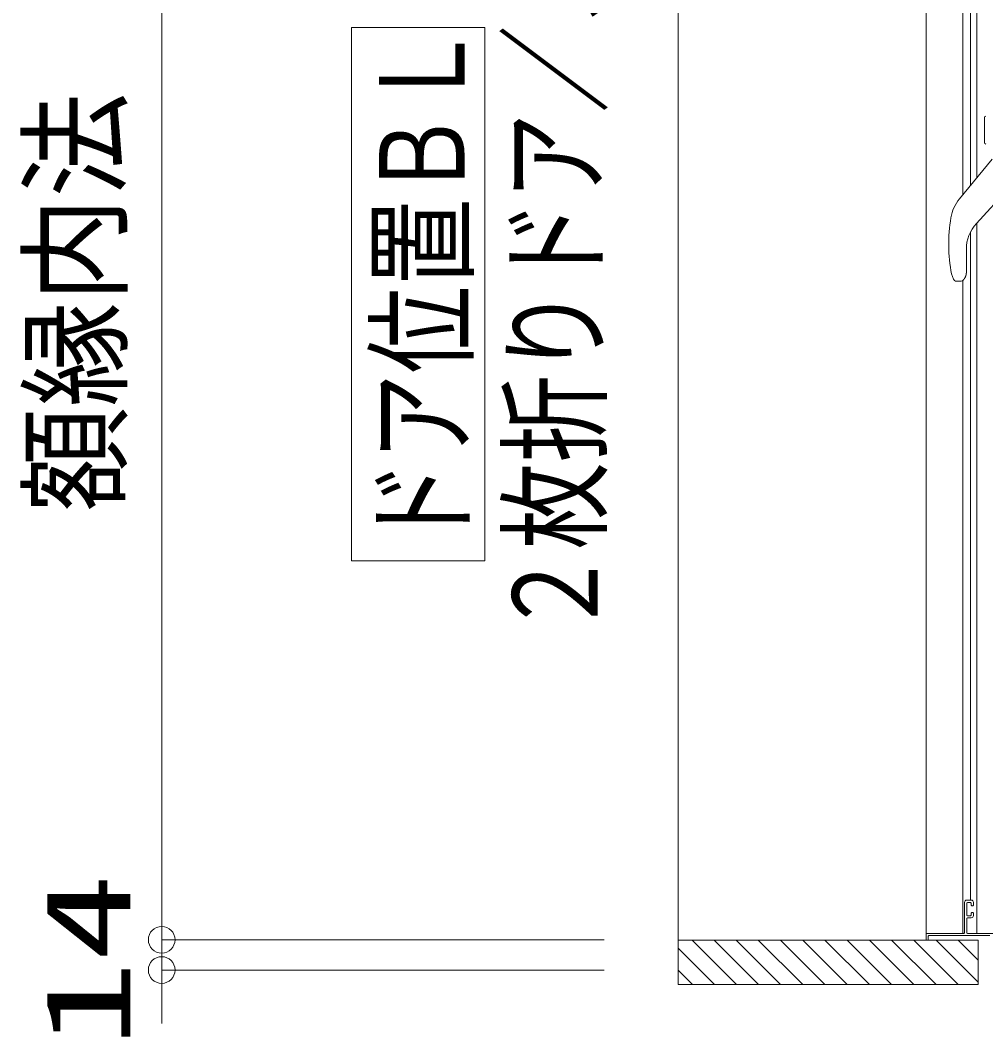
# Model space of a CAD drawing. Units: millimetres on the paper. Extents: x -305 to 305, y -152 to 152.
# Drawn here: x -156.06 to -134.34, y 18.57 to 41.44 of the extents above; entities that cross this region are included whole.
import ezdxf
from ezdxf.enums import TextEntityAlignment as Align

# ---------------------------------------------------------------- set-up
doc = ezdxf.new("R2010")
doc.units = ezdxf.units.MM
doc.layers.add('0-0_0', color=7, linetype='Continuous', lineweight=9)
doc.layers.add('0-1_VIEW0001', color=7, linetype='Continuous', lineweight=9)
doc.styles.add('ＭＳ ゴシック', font='')
doc.styles.get('ＭＳ ゴシック').set_extended_font_data('MS Gothic')

# ---------------------------------------------------------------- blocks, each defined once
blk = doc.blocks.new('_ORIGIN')
at = {"layer": '0-0_0'}
blk.add_line((0, 0), (-1, 0), dxfattribs=at)
blk.add_circle((0, 0), 0.5, dxfattribs=at)

msp = doc.modelspace()

# ---------------------------------------------------------------- linework, layer by layer
at = {"layer": '0-0_0'}
for p, q in [((-152.881, 58.804), (-152.881, 21.354)), ((-152.881, 21.354), (-152.881, 21.954)), ((-142.923, 20.754), (-152.881, 20.754)), ((-142.923, 20.754), (-152.881, 20.754)), ((-152.881, 20.754), (-152.881, 20.074)), ((-142.923, 20.074), (-152.881, 20.074)), ((-152.881, 19.474), (-152.881, 18.874))]:
    msp.add_line(p, q, dxfattribs=at)
at = {"layer": '0-1_VIEW0001'}
for p, q in [((-141.259, 60.347), (-141.259, 19.748)), ((-135.684, 20.898), (-135.684, 59.248)), ((-134.857, 37.519), (-134.857, 59.248)), ((-134.541, 37.903), (-134.541, 59.248)), ((-134.681, 37.733), (-134.681, 58.498)), ((-145.61, 41.285), (-148.61, 41.285)), ((-148.61, 29.285), (-148.61, 41.285)), ((-145.61, 29.285), (-145.61, 41.285)), ((-134.369, 39.256), (-134.369, 38.69)), ((-134.932, 37.428), (-134.194, 38.323)), ((-133.373, 38.161), (-134.551, 36.873)), ((-134.541, 20.898), (-134.541, 36.885)), ((-134.681, 21.648), (-134.681, 36.688)), ((-134.778, 36.289), (-134.778, 35.77)), ((-135.112, 35.736), (-135.068, 35.621)), ((-135.041, 35.587), (-135.068, 35.621)), ((-135.041, 35.587), (-135.04, 35.586)), ((-134.916, 35.573), (-134.998, 35.573)), ((-134.857, 20.898), (-134.857, 35.573)), ((-134.84, 35.609), (-134.841, 35.606)), ((-145.61, 29.285), (-148.61, 29.285)), ((-134.819, 20.913), (-134.819, 21.598)), ((-134.769, 21.648), (-134.669, 21.648)), ((-134.769, 21.578), (-134.769, 21.308)), ((-134.684, 21.593), (-134.754, 21.593)), ((-134.669, 21.533), (-134.669, 21.578)), ((-134.634, 21.518), (-134.654, 21.518)), ((-134.619, 21.598), (-134.619, 21.533)), ((-134.754, 21.293), (-134.684, 21.293)), ((-134.669, 21.308), (-134.669, 21.353)), ((-134.654, 21.368), (-134.634, 21.368)), ((-134.619, 21.353), (-134.619, 21.298)), ((-134.769, 21.233), (-134.769, 20.913)), ((-134.669, 21.248), (-134.754, 21.248)), ((-135.684, 20.763), (-135.684, 20.883)), ((-135.669, 20.898), (-134.834, 20.898)), ((-135.634, 20.833), (-135.634, 20.763)), ((-134.249, 20.848), (-135.619, 20.848)), ((-134.754, 20.898), (-132.459, 20.898)), ((-141.259, 20.748), (-134.509, 20.748)), ((-140.949, 20.748), (-139.949, 19.748)), ((-140.454, 20.748), (-139.454, 19.748)), ((-139.959, 20.748), (-138.959, 19.748)), ((-139.459, 20.748), (-138.459, 19.748)), ((-138.959, 20.748), (-137.959, 19.748)), ((-138.459, 20.748), (-137.459, 19.748)), ((-137.959, 20.748), (-136.959, 19.748)), ((-137.459, 20.748), (-136.459, 19.748)), ((-136.959, 20.748), (-135.959, 19.748)), ((-136.459, 20.748), (-135.459, 19.748)), ((-135.959, 20.748), (-134.959, 19.748)), ((-135.459, 20.748), (-134.509, 19.798)), ((-134.959, 20.748), (-134.509, 20.298)), ((-141.259, 20.563), (-140.444, 19.748)), ((-141.259, 20.068), (-140.939, 19.748))]:
    msp.add_line(p, q, dxfattribs=at)
at = {"layer": '0-1_VIEW0001', "color": 5}
msp.add_line((-134.509, 20.748), (-141.259, 20.748), dxfattribs=at)
at = {"layer": '0-1_VIEW0001'}
for points in [[(-134.839, 35.609), (-134.838, 35.61), (-134.838, 35.611), (-134.837, 35.612), (-134.836, 35.613), (-134.835, 35.614), (-134.834, 35.616), (-134.833, 35.617), (-134.831, 35.618), (-134.83, 35.62), (-134.829, 35.621), (-134.828, 35.622), (-134.827, 35.624), (-134.826, 35.625), (-134.825, 35.627), (-134.824, 35.628), (-134.823, 35.63), (-134.822, 35.631), (-134.821, 35.633), (-134.82, 35.635), (-134.818, 35.638), (-134.816, 35.641), (-134.814, 35.644), (-134.812, 35.647), (-134.81, 35.651), (-134.808, 35.654), (-134.806, 35.658), (-134.804, 35.661), (-134.802, 35.665), (-134.8, 35.669), (-134.799, 35.673), (-134.797, 35.677), (-134.796, 35.68), (-134.794, 35.684), (-134.793, 35.688), (-134.791, 35.692), (-134.79, 35.696), (-134.789, 35.7), (-134.787, 35.705), (-134.786, 35.709)], [(-134.786, 35.709), (-134.785, 35.713), (-134.784, 35.717), (-134.783, 35.721), (-134.782, 35.726), (-134.782, 35.73), (-134.781, 35.734), (-134.78, 35.738), (-134.78, 35.743), (-134.779, 35.747), (-134.779, 35.752), (-134.779, 35.754), (-134.778, 35.756), (-134.778, 35.758), (-134.778, 35.76), (-134.778, 35.762), (-134.778, 35.764), (-134.778, 35.767), (-134.778, 35.769), (-134.778, 35.771), (-134.778, 35.773)], [(-134.998, 35.573), (-135, 35.573), (-135.002, 35.574), (-135.005, 35.574), (-135.007, 35.574), (-135.009, 35.574), (-135.011, 35.575), (-135.013, 35.575), (-135.016, 35.575), (-135.018, 35.576), (-135.02, 35.576), (-135.022, 35.577), (-135.025, 35.578), (-135.027, 35.578), (-135.029, 35.579), (-135.031, 35.58), (-135.033, 35.581), (-135.035, 35.582), (-135.037, 35.583), (-135.039, 35.585), (-135.04, 35.586)], [(-141.259, 19.748), (-134.509, 19.748), (-134.509, 20.749)]]:
    msp.add_lwpolyline(points, dxfattribs=at)
for centre, radius, start, end in [((-134.334, 39.256), 0.035, 105, 180), ((-134.334, 38.69), 0.035, 180, 255), ((-134.238, 36.855), 0.9, 140.5, 170.7116), ((-131.504, 36.408), 3.67, 170.7116, 190.5453), ((-133.913, 36.289), 0.865, 137.5638, 180), ((-134.916, 35.673), 0.1, 270, 318.1897), ((-134.769, 21.598), 0.05, 90, 180), ((-134.754, 21.578), 0.015, 90, 180), ((-134.684, 21.578), 0.015, 0, 90), ((-134.669, 21.598), 0.05, 0, 90), ((-134.654, 21.533), 0.015, 180, 270), ((-134.634, 21.533), 0.015, 270, 0), ((-134.754, 21.308), 0.015, 180, 270), ((-134.684, 21.308), 0.015, 270, 0), ((-134.654, 21.353), 0.015, 90, 180), ((-134.669, 21.298), 0.05, 270, 0), ((-134.634, 21.353), 0.015, 0, 90), ((-134.754, 21.233), 0.015, 90, 180), ((-135.669, 20.883), 0.015, 90, 180), ((-135.619, 20.833), 0.015, 90, 180), ((-134.834, 20.913), 0.015, 270, 0), ((-134.754, 20.913), 0.015, 180, 270), ((-135.669, 20.763), 0.015, 180, 270), ((-135.649, 20.763), 0.015, 270, 0)]:
    msp.add_arc(centre, radius, start, end, dxfattribs=at)

# ---------------------------------------------------------------- block references
at = {"layer": '0-0_0', "xscale": 0.6, "yscale": 0.6}
for p, rotation in [((-152.881, 20.754), 270), ((-152.881, 20.754), 270), ((-152.881, 20.074), 90)]:
    msp.add_blockref('_ORIGIN', p, dxfattribs=dict(at, rotation=rotation))

# ---------------------------------------------------------------- texts
at = {"layer": '0-0_0', "style": 'ＭＳ ゴシック'}
for s, width, p in [('額縁内法\u3000７７３', 0.9, (-153.284, 30.386)), ('14', 1.5, (-153.011, 18.319))]:
    msp.add_text(s, height=1.921, rotation=90, dxfattribs=dict(at, width=width)).set_placement(p, align=Align.BOTTOM_LEFT)
at = {"layer": '0-1_VIEW0001', "style": 'ＭＳ ゴシック', "width": 0.75}
for s, p in [('２枚折りドア／スイングドア', (-142.493, 27.57)), ('ドア位置ＢＬ\u3000Ｗ８００', (-145.49, 29.57))]:
    msp.add_text(s, height=1.921, rotation=90, dxfattribs=at).set_placement(p, align=Align.BOTTOM_LEFT)

doc.saveas('drawing.dxf')
